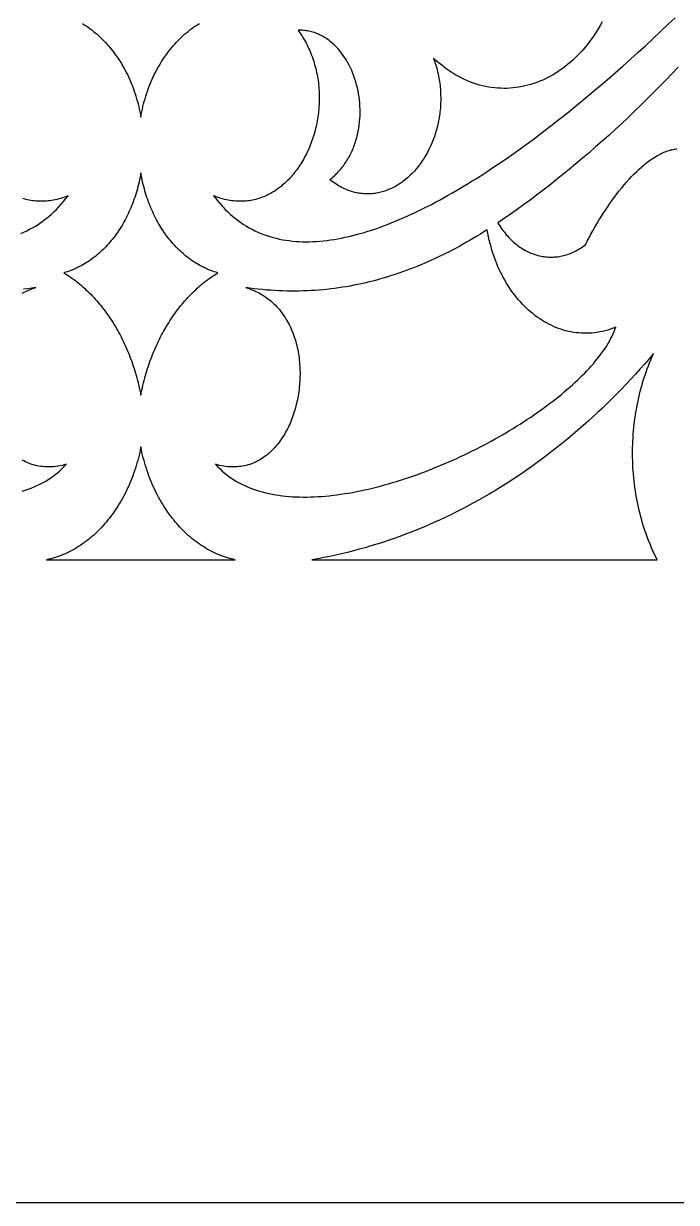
# Model space of a CAD drawing. Extents: x -4950 to -2150, y -1354 to 1346.
# Drawn here: x -3060.5 to -2882.7, y -1354.4 to -1033.4 of the extents above; entities that cross this region are included whole.
import ezdxf

# ---------------------------------------------------------------- set-up
doc = ezdxf.new("R2010")
doc.units = 0
doc.layers.add('LAYER_1', color=18, linetype='CONTINUOUS')

msp = doc.modelspace()

# ---------------------------------------------------------------- linework, layer by layer
at = {"layer": 'LAYER_1'}
for points in [[(-4949.84, -1354.38), (-2149.84, -1354.38), (-2149.84, 1345.62), (-4949.84, 1345.62)], [(-3028.58, -1134.59), (-3028.45, -1133.91), (-3028.31, -1133.23), (-3028.16, -1132.55), (-3028.01, -1131.87), (-3027.85, -1131.2), (-3027.68, -1130.54), (-3027.5, -1129.87), (-3027.32, -1129.21), (-3027.13, -1128.56), (-3026.94, -1127.91), (-3026.73, -1127.26), (-3026.52, -1126.62), (-3026.31, -1125.98), (-3026.09, -1125.35), (-3025.86, -1124.72), (-3025.62, -1124.09), (-3025.38, -1123.47), (-3025.13, -1122.86), (-3024.88, -1122.25), (-3024.61, -1121.65), (-3024.35, -1121.05), (-3024.07, -1120.45), (-3023.79, -1119.86), (-3023.51, -1119.28), (-3023.22, -1118.7), (-3022.92, -1118.13), (-3022.61, -1117.56), (-3022.3, -1117), (-3021.99, -1116.44), (-3021.66, -1115.89), (-3021.34, -1115.35), (-3021, -1114.81), (-3020.66, -1114.28), (-3020.32, -1113.75), (-3019.97, -1113.23), (-3019.61, -1112.71), (-3019.25, -1112.21), (-3018.88, -1111.71), (-3018.51, -1111.21), (-3018.13, -1110.72), (-3017.75, -1110.24), (-3017.36, -1109.77), (-3016.97, -1109.3), (-3016.57, -1108.84), (-3016.17, -1108.39), (-3015.76, -1107.94), (-3015.34, -1107.5), (-3014.92, -1107.07), (-3014.5, -1106.64), (-3014.07, -1106.23), (-3013.64, -1105.82), (-3013.2, -1105.42), (-3012.75, -1105.02), (-3012.31, -1104.63), (-3011.85, -1104.26), (-3011.4, -1103.88), (-3010.93, -1103.52), (-3010.47, -1103.17), (-3010, -1102.82), (-3009.52, -1102.48), (-3009.04, -1102.15), (-3008.56, -1101.83), (-3008.07, -1101.52), (-3007.58, -1101.21), (-3008.07, -1101.07), (-3008.57, -1100.92), (-3009.05, -1100.75), (-3009.54, -1100.58), (-3010.02, -1100.39), (-3010.49, -1100.2), (-3010.97, -1099.99), (-3011.43, -1099.77), (-3011.9, -1099.54), (-3012.36, -1099.3), (-3012.81, -1099.05), (-3013.26, -1098.79), (-3013.71, -1098.52), (-3014.15, -1098.23), (-3014.59, -1097.94), (-3015.02, -1097.64), (-3015.45, -1097.33), (-3015.87, -1097.01), (-3016.29, -1096.68), (-3016.7, -1096.34), (-3017.1, -1096), (-3017.5, -1095.64), (-3017.9, -1095.27), (-3018.29, -1094.9), (-3018.68, -1094.52), (-3019.06, -1094.12), (-3019.43, -1093.72), (-3019.8, -1093.31), (-3020.16, -1092.9), (-3020.52, -1092.47), (-3020.87, -1092.04), (-3021.21, -1091.6), (-3021.55, -1091.15), (-3021.88, -1090.69), (-3022.21, -1090.23), (-3022.53, -1089.76), (-3022.84, -1089.28), (-3023.15, -1088.79), (-3023.45, -1088.3), (-3023.74, -1087.8), (-3024.03, -1087.29), (-3024.31, -1086.78), (-3024.58, -1086.26), (-3024.85, -1085.73), (-3025.1, -1085.2), (-3025.36, -1084.66), (-3025.6, -1084.12), (-3025.84, -1083.56), (-3026.07, -1083.01), (-3026.29, -1082.44), (-3026.51, -1081.88), (-3026.71, -1081.3), (-3026.91, -1080.72), (-3027.1, -1080.14), (-3027.29, -1079.55), (-3027.46, -1078.95), (-3027.63, -1078.35), (-3027.79, -1077.75), (-3027.95, -1077.14), (-3028.09, -1076.53), (-3028.22, -1075.91), (-3028.35, -1075.29), (-3028.47, -1074.66), (-3028.58, -1074.03), (-3028.69, -1074.66), (-3028.81, -1075.29), (-3028.94, -1075.91), (-3029.07, -1076.53), (-3029.22, -1077.14), (-3029.37, -1077.75), (-3029.53, -1078.35), (-3029.7, -1078.95), (-3029.87, -1079.55), (-3030.06, -1080.14), (-3030.25, -1080.72), (-3030.45, -1081.3), (-3030.66, -1081.88), (-3030.87, -1082.44), (-3031.09, -1083.01), (-3031.32, -1083.56), (-3031.56, -1084.12), (-3031.81, -1084.66), (-3032.06, -1085.2), (-3032.32, -1085.73), (-3032.58, -1086.26), (-3032.86, -1086.78), (-3033.13, -1087.29), (-3033.42, -1087.8), (-3033.71, -1088.3), (-3034.01, -1088.79), (-3034.32, -1089.28), (-3034.63, -1089.76), (-3034.95, -1090.23), (-3035.28, -1090.69), (-3035.61, -1091.15), (-3035.95, -1091.6), (-3036.29, -1092.04), (-3036.65, -1092.47), (-3037, -1092.9), (-3037.36, -1093.31), (-3037.73, -1093.72), (-3038.11, -1094.12), (-3038.49, -1094.52), (-3038.87, -1094.9), (-3039.26, -1095.27), (-3039.66, -1095.64), (-3040.06, -1096), (-3040.47, -1096.34), (-3040.88, -1096.68), (-3041.29, -1097.01), (-3041.72, -1097.33), (-3042.14, -1097.64), (-3042.57, -1097.94), (-3043.01, -1098.23), (-3043.45, -1098.52), (-3043.9, -1098.79), (-3044.35, -1099.05), (-3044.8, -1099.3), (-3045.26, -1099.54), (-3045.73, -1099.77), (-3046.2, -1099.99), (-3046.67, -1100.2), (-3047.14, -1100.39), (-3047.62, -1100.58), (-3048.11, -1100.75), (-3048.6, -1100.92), (-3049.09, -1101.07), (-3049.58, -1101.21), (-3049.09, -1101.52), (-3048.6, -1101.83), (-3048.12, -1102.15), (-3047.64, -1102.48), (-3047.16, -1102.82), (-3046.69, -1103.17), (-3046.23, -1103.52), (-3045.77, -1103.88), (-3045.31, -1104.26), (-3044.86, -1104.63), (-3044.41, -1105.02), (-3043.96, -1105.42), (-3043.53, -1105.82), (-3043.09, -1106.23), (-3042.66, -1106.64), (-3042.24, -1107.07), (-3041.82, -1107.5), (-3041.41, -1107.94), (-3041, -1108.39), (-3040.59, -1108.84), (-3040.19, -1109.3), (-3039.8, -1109.77), (-3039.41, -1110.24), (-3039.03, -1110.72), (-3038.65, -1111.21), (-3038.28, -1111.71), (-3037.91, -1112.21), (-3037.55, -1112.71), (-3037.19, -1113.23), (-3036.84, -1113.75), (-3036.5, -1114.28), (-3036.16, -1114.81), (-3035.83, -1115.35), (-3035.5, -1115.89), (-3035.18, -1116.44), (-3034.86, -1117), (-3034.55, -1117.56), (-3034.25, -1118.13), (-3033.95, -1118.7), (-3033.65, -1119.28), (-3033.37, -1119.86), (-3033.09, -1120.45), (-3032.82, -1121.05), (-3032.55, -1121.65), (-3032.29, -1122.25), (-3032.03, -1122.86), (-3031.78, -1123.47), (-3031.54, -1124.09), (-3031.31, -1124.72), (-3031.08, -1125.35), (-3030.85, -1125.98), (-3030.64, -1126.62), (-3030.43, -1127.26), (-3030.23, -1127.91), (-3030.03, -1128.56), (-3029.84, -1129.21), (-3029.66, -1129.87), (-3029.48, -1130.54), (-3029.32, -1131.2), (-3029.15, -1131.87), (-3029, -1132.55), (-3028.85, -1133.23), (-3028.71, -1133.91)], [(-3008.27, -1153.36), (-3007.7, -1153.97), (-3007.11, -1154.56), (-3006.51, -1155.12), (-3005.89, -1155.66), (-3005.25, -1156.18), (-3004.59, -1156.67), (-3003.92, -1157.14), (-3003.22, -1157.59), (-3002.51, -1158.02), (-3001.79, -1158.43), (-3001.05, -1158.81), (-3000.29, -1159.17), (-2999.52, -1159.51), (-2998.73, -1159.83), (-2997.93, -1160.13), (-2997.11, -1160.41), (-2996.28, -1160.67), (-2995.43, -1160.91), (-2994.58, -1161.12), (-2993.71, -1161.32), (-2992.82, -1161.5), (-2991.93, -1161.66), (-2991.02, -1161.81), (-2990.1, -1161.93), (-2989.17, -1162.03), (-2988.23, -1162.12), (-2987.28, -1162.19), (-2986.32, -1162.24), (-2985.35, -1162.27), (-2984.37, -1162.29), (-2983.38, -1162.28), (-2982.39, -1162.27), (-2981.38, -1162.23), (-2980.37, -1162.18), (-2979.35, -1162.11), (-2978.32, -1162.03), (-2977.28, -1161.93), (-2976.24, -1161.81), (-2975.19, -1161.68), (-2974.14, -1161.53), (-2973.08, -1161.37), (-2972.01, -1161.2), (-2970.94, -1161.01), (-2969.87, -1160.81), (-2968.79, -1160.59), (-2967.7, -1160.36), (-2966.62, -1160.11), (-2965.53, -1159.85), (-2964.44, -1159.58), (-2963.34, -1159.3), (-2962.25, -1159), (-2961.15, -1158.69), (-2960.05, -1158.37), (-2958.95, -1158.04), (-2957.85, -1157.69), (-2956.75, -1157.33), (-2955.64, -1156.97), (-2954.54, -1156.59), (-2953.44, -1156.2), (-2952.34, -1155.8), (-2951.25, -1155.39), (-2950.15, -1154.97), (-2949.06, -1154.54), (-2947.97, -1154.1), (-2946.88, -1153.65), (-2945.79, -1153.19), (-2944.71, -1152.72), (-2943.63, -1152.24), (-2942.56, -1151.76), (-2941.49, -1151.26), (-2940.43, -1150.76), (-2939.37, -1150.25), (-2938.31, -1149.73), (-2937.27, -1149.21), (-2936.23, -1148.68), (-2935.19, -1148.14), (-2934.16, -1147.59), (-2933.14, -1147.04), (-2932.13, -1146.48), (-2931.13, -1145.91), (-2930.13, -1145.34), (-2929.15, -1144.77), (-2928.17, -1144.19), (-2927.2, -1143.6), (-2926.24, -1143.01), (-2925.29, -1142.41), (-2924.36, -1141.81), (-2923.43, -1141.2), (-2922.51, -1140.59), (-2921.61, -1139.98), (-2920.72, -1139.36), (-2919.84, -1138.74), (-2918.97, -1138.12), (-2918.11, -1137.49), (-2917.27, -1136.86), (-2916.45, -1136.23), (-2915.63, -1135.6), (-2914.83, -1134.96), (-2914.05, -1134.32), (-2913.28, -1133.68), (-2912.53, -1133.04), (-2911.79, -1132.4), (-2911.07, -1131.76), (-2910.36, -1131.11), (-2909.67, -1130.47), (-2909, -1129.83), (-2908.35, -1129.18), (-2907.71, -1128.54), (-2907.09, -1127.89), (-2906.49, -1127.25), (-2905.91, -1126.61), (-2905.35, -1125.97), (-2904.81, -1125.33), (-2904.29, -1124.69), (-2903.78, -1124.06), (-2903.3, -1123.42), (-2902.84, -1122.79), (-2902.41, -1122.16), (-2901.99, -1121.53), (-2901.59, -1120.91), (-2901.22, -1120.29), (-2900.87, -1119.67), (-2900.55, -1119.06), (-2900.24, -1118.45), (-2899.96, -1117.84), (-2899.71, -1117.24), (-2899.48, -1116.64), (-2899.27, -1116.05), (-2899.99, -1116.33), (-2900.72, -1116.59), (-2901.44, -1116.81), (-2902.16, -1117.01), (-2902.89, -1117.19), (-2903.61, -1117.34), (-2904.33, -1117.46), (-2905.06, -1117.56), (-2905.78, -1117.63), (-2906.49, -1117.68), (-2907.21, -1117.7), (-2907.93, -1117.69), (-2908.64, -1117.67), (-2909.35, -1117.61), (-2910.05, -1117.54), (-2910.75, -1117.44), (-2911.45, -1117.32), (-2912.15, -1117.17), (-2912.84, -1117), (-2913.52, -1116.81), (-2914.2, -1116.59), (-2914.87, -1116.36), (-2915.54, -1116.1), (-2916.2, -1115.82), (-2916.86, -1115.52), (-2917.51, -1115.19), (-2918.15, -1114.85), (-2918.79, -1114.48), (-2919.42, -1114.1), (-2920.04, -1113.69), (-2920.65, -1113.26), (-2921.25, -1112.82), (-2921.85, -1112.35), (-2922.43, -1111.87), (-2923.01, -1111.36), (-2923.57, -1110.84), (-2924.13, -1110.3), (-2924.68, -1109.74), (-2925.21, -1109.16), (-2925.74, -1108.56), (-2926.25, -1107.95), (-2926.75, -1107.32), (-2927.24, -1106.67), (-2927.72, -1106), (-2928.18, -1105.32), (-2928.64, -1104.62), (-2929.08, -1103.91), (-2929.5, -1103.17), (-2929.91, -1102.43), (-2930.31, -1101.67), (-2930.7, -1100.89), (-2931.07, -1100.1), (-2931.42, -1099.29), (-2931.76, -1098.47), (-2932.08, -1097.63), (-2932.39, -1096.78), (-2932.68, -1095.92), (-2932.96, -1095.04), (-2933.21, -1094.15), (-2933.45, -1093.24), (-2933.68, -1092.33), (-2933.88, -1091.4), (-2934.07, -1090.46), (-2934.24, -1089.5), (-2935.17, -1090.09), (-2936.1, -1090.67), (-2937.04, -1091.24), (-2937.98, -1091.81), (-2938.92, -1092.36), (-2939.86, -1092.9), (-2940.81, -1093.44), (-2941.75, -1093.96), (-2942.71, -1094.48), (-2943.66, -1094.98), (-2944.62, -1095.48), (-2945.58, -1095.97), (-2946.54, -1096.44), (-2947.5, -1096.91), (-2948.47, -1097.36), (-2949.44, -1097.81), (-2950.41, -1098.24), (-2951.39, -1098.67), (-2952.37, -1099.08), (-2953.35, -1099.49), (-2954.34, -1099.88), (-2955.33, -1100.26), (-2956.32, -1100.63), (-2957.32, -1100.99), (-2958.31, -1101.34), (-2959.32, -1101.68), (-2960.32, -1102), (-2961.33, -1102.32), (-2962.34, -1102.62), (-2963.35, -1102.91), (-2964.37, -1103.19), (-2965.39, -1103.46), (-2966.42, -1103.72), (-2967.44, -1103.96), (-2968.48, -1104.2), (-2969.51, -1104.42), (-2970.55, -1104.63), (-2971.59, -1104.82), (-2972.64, -1105), (-2973.69, -1105.17), (-2974.74, -1105.33), (-2975.8, -1105.48), (-2976.86, -1105.61), (-2977.92, -1105.73), (-2978.99, -1105.84), (-2980.06, -1105.93), (-2981.13, -1106.01), (-2982.21, -1106.08), (-2983.29, -1106.13), (-2984.38, -1106.17), (-2985.47, -1106.2), (-2986.57, -1106.21), (-2987.66, -1106.21), (-2988.77, -1106.19), (-2989.87, -1106.16), (-2990.98, -1106.12), (-2992.1, -1106.06), (-2993.22, -1105.99), (-2994.34, -1105.91), (-2995.46, -1105.81), (-2996.6, -1105.69), (-2997.73, -1105.56), (-2998.87, -1105.42), (-3000.01, -1105.26), (-2999.44, -1105.44), (-2998.89, -1105.63), (-2998.34, -1105.83), (-2997.81, -1106.05), (-2997.29, -1106.28), (-2996.78, -1106.53), (-2996.28, -1106.79), (-2995.79, -1107.06), (-2995.32, -1107.35), (-2994.86, -1107.65), (-2994.41, -1107.96), (-2993.97, -1108.28), (-2993.54, -1108.62), (-2993.12, -1108.96), (-2992.71, -1109.32), (-2992.32, -1109.69), (-2991.94, -1110.06), (-2991.57, -1110.45), (-2991.2, -1110.85), (-2990.85, -1111.26), (-2990.52, -1111.68), (-2990.19, -1112.11), (-2989.87, -1112.54), (-2989.57, -1112.99), (-2989.27, -1113.44), (-2988.99, -1113.9), (-2988.71, -1114.37), (-2988.45, -1114.85), (-2988.2, -1115.33), (-2987.96, -1115.82), (-2987.73, -1116.32), (-2987.51, -1116.82), (-2987.3, -1117.33), (-2987.1, -1117.85), (-2986.91, -1118.37), (-2986.73, -1118.9), (-2986.56, -1119.43), (-2986.4, -1119.97), (-2986.26, -1120.51), (-2986.12, -1121.05), (-2985.99, -1121.6), (-2985.87, -1122.16), (-2985.77, -1122.71), (-2985.67, -1123.27), (-2985.58, -1123.84), (-2985.5, -1124.4), (-2985.44, -1124.97), (-2985.38, -1125.54), (-2985.33, -1126.11), (-2985.29, -1126.68), (-2985.26, -1127.26), (-2985.24, -1127.83), (-2985.23, -1128.41), (-2985.23, -1128.98), (-2985.24, -1129.56), (-2985.26, -1130.14), (-2985.29, -1130.71), (-2985.33, -1131.29), (-2985.37, -1131.86), (-2985.43, -1132.43), (-2985.5, -1133.01), (-2985.57, -1133.57), (-2985.65, -1134.14), (-2985.74, -1134.71), (-2985.85, -1135.27), (-2985.96, -1135.83), (-2986.07, -1136.39), (-2986.2, -1136.94), (-2986.34, -1137.49), (-2986.48, -1138.03), (-2986.64, -1138.57), (-2986.8, -1139.11), (-2986.97, -1139.64), (-2987.15, -1140.17), (-2987.34, -1140.69), (-2987.54, -1141.2), (-2987.74, -1141.71), (-2987.96, -1142.22), (-2988.18, -1142.71), (-2988.41, -1143.2), (-2988.65, -1143.68), (-2988.89, -1144.16), (-2989.15, -1144.63), (-2989.41, -1145.09), (-2989.68, -1145.54), (-2989.96, -1145.98), (-2990.25, -1146.42), (-2990.54, -1146.84), (-2990.85, -1147.26), (-2991.16, -1147.67), (-2991.47, -1148.06), (-2991.8, -1148.45), (-2992.13, -1148.83), (-2992.48, -1149.19), (-2992.82, -1149.55), (-2993.18, -1149.89), (-2993.54, -1150.23), (-2993.91, -1150.55), (-2994.29, -1150.86), (-2994.68, -1151.15), (-2995.07, -1151.44), (-2995.47, -1151.71), (-2995.88, -1151.97), (-2996.29, -1152.21), (-2996.72, -1152.44), (-2997.15, -1152.66), (-2997.58, -1152.86), (-2998.02, -1153.05), (-2998.47, -1153.23), (-2998.93, -1153.39), (-2999.39, -1153.53), (-2999.86, -1153.66), (-3000.34, -1153.77), (-3000.82, -1153.87), (-3001.31, -1153.95), (-3001.81, -1154.01), (-3002.31, -1154.06), (-3002.82, -1154.08), (-3003.34, -1154.1), (-3003.86, -1154.09), (-3004.39, -1154.06), (-3004.93, -1154.02), (-3005.47, -1153.96), (-3006.01, -1153.88), (-3006.57, -1153.78), (-3007.13, -1153.66), (-3007.69, -1153.52)], [(-2887.97, -1179.38), (-2888.37, -1178.59), (-2888.75, -1177.79), (-2889.12, -1176.98), (-2889.48, -1176.16), (-2889.83, -1175.34), (-2890.16, -1174.52), (-2890.49, -1173.68), (-2890.8, -1172.84), (-2891.1, -1172), (-2891.39, -1171.15), (-2891.66, -1170.29), (-2891.92, -1169.43), (-2892.17, -1168.57), (-2892.41, -1167.7), (-2892.64, -1166.83), (-2892.86, -1165.95), (-2893.06, -1165.07), (-2893.25, -1164.18), (-2893.43, -1163.29), (-2893.6, -1162.4), (-2893.75, -1161.51), (-2893.9, -1160.61), (-2894.03, -1159.71), (-2894.15, -1158.81), (-2894.25, -1157.9), (-2894.35, -1157), (-2894.43, -1156.09), (-2894.5, -1155.18), (-2894.56, -1154.27), (-2894.61, -1153.36), (-2894.64, -1152.44), (-2894.67, -1151.53), (-2894.68, -1150.62), (-2894.67, -1149.7), (-2894.66, -1148.79), (-2894.63, -1147.87), (-2894.6, -1146.96), (-2894.55, -1146.05), (-2894.48, -1145.14), (-2894.41, -1144.22), (-2894.32, -1143.31), (-2894.22, -1142.41), (-2894.11, -1141.5), (-2893.99, -1140.6), (-2893.85, -1139.69), (-2893.71, -1138.79), (-2893.55, -1137.9), (-2893.37, -1137), (-2893.19, -1136.11), (-2892.99, -1135.22), (-2892.78, -1134.34), (-2892.56, -1133.45), (-2892.33, -1132.58), (-2892.08, -1131.7), (-2891.83, -1130.83), (-2891.56, -1129.97), (-2891.27, -1129.11), (-2890.98, -1128.26), (-2890.67, -1127.41), (-2890.35, -1126.56), (-2890.02, -1125.72), (-2889.68, -1124.89), (-2889.32, -1124.06), (-2888.96, -1123.24), (-2890.18, -1124.67), (-2891.41, -1126.09), (-2892.65, -1127.48), (-2893.9, -1128.86), (-2895.15, -1130.23), (-2896.42, -1131.57), (-2897.7, -1132.9), (-2898.98, -1134.22), (-2900.28, -1135.51), (-2901.58, -1136.8), (-2902.89, -1138.06), (-2904.21, -1139.31), (-2905.54, -1140.53), (-2906.87, -1141.75), (-2908.22, -1142.94), (-2909.57, -1144.12), (-2910.93, -1145.28), (-2912.3, -1146.43), (-2913.67, -1147.55), (-2915.06, -1148.66), (-2916.45, -1149.75), (-2917.85, -1150.83), (-2919.25, -1151.88), (-2920.66, -1152.92), (-2922.08, -1153.95), (-2923.51, -1154.95), (-2924.95, -1155.94), (-2926.39, -1156.9), (-2927.83, -1157.85), (-2929.29, -1158.79), (-2930.75, -1159.7), (-2932.22, -1160.6), (-2933.69, -1161.47), (-2935.17, -1162.33), (-2936.66, -1163.18), (-2938.15, -1164), (-2939.65, -1164.8), (-2941.15, -1165.59), (-2942.66, -1166.36), (-2944.17, -1167.11), (-2945.7, -1167.84), (-2947.22, -1168.55), (-2948.75, -1169.24), (-2950.29, -1169.92), (-2951.83, -1170.57), (-2953.38, -1171.21), (-2954.93, -1171.83), (-2956.49, -1172.43), (-2958.05, -1173.01), (-2959.62, -1173.57), (-2961.19, -1174.11), (-2962.76, -1174.63), (-2964.34, -1175.14), (-2965.93, -1175.62), (-2967.51, -1176.08), (-2969.11, -1176.53), (-2970.7, -1176.95), (-2972.3, -1177.36), (-2973.91, -1177.75), (-2975.51, -1178.11), (-2977.12, -1178.46), (-2978.74, -1178.79), (-2980.36, -1179.09), (-2981.98, -1179.38)], [(-3002.93, -1179.38), (-3003.51, -1179.25), (-3004.09, -1179.1), (-3004.66, -1178.95), (-3005.23, -1178.77), (-3005.79, -1178.59), (-3006.35, -1178.39), (-3006.91, -1178.18), (-3007.46, -1177.95), (-3008.01, -1177.72), (-3008.55, -1177.47), (-3009.09, -1177.21), (-3009.63, -1176.93), (-3010.16, -1176.65), (-3010.68, -1176.35), (-3011.2, -1176.04), (-3011.72, -1175.71), (-3012.23, -1175.38), (-3012.74, -1175.03), (-3013.24, -1174.68), (-3013.73, -1174.31), (-3014.22, -1173.93), (-3014.71, -1173.54), (-3015.18, -1173.13), (-3015.66, -1172.72), (-3016.12, -1172.3), (-3016.59, -1171.86), (-3017.04, -1171.42), (-3017.49, -1170.96), (-3017.93, -1170.49), (-3018.37, -1170.02), (-3018.8, -1169.53), (-3019.22, -1169.04), (-3019.63, -1168.53), (-3020.04, -1168.01), (-3020.44, -1167.49), (-3020.84, -1166.96), (-3021.23, -1166.41), (-3021.61, -1165.86), (-3021.98, -1165.3), (-3022.35, -1164.73), (-3022.7, -1164.15), (-3023.05, -1163.56), (-3023.4, -1162.96), (-3023.73, -1162.35), (-3024.06, -1161.74), (-3024.38, -1161.12), (-3024.69, -1160.49), (-3024.99, -1159.85), (-3025.28, -1159.2), (-3025.56, -1158.55), (-3025.84, -1157.89), (-3026.11, -1157.22), (-3026.36, -1156.54), (-3026.61, -1155.86), (-3026.85, -1155.17), (-3027.08, -1154.47), (-3027.3, -1153.77), (-3027.52, -1153.06), (-3027.72, -1152.34), (-3027.91, -1151.62), (-3028.09, -1150.89), (-3028.27, -1150.15), (-3028.43, -1149.41), (-3028.58, -1148.66), (-3028.73, -1149.41), (-3028.9, -1150.15), (-3029.07, -1150.89), (-3029.25, -1151.62), (-3029.44, -1152.34), (-3029.65, -1153.06), (-3029.86, -1153.77), (-3030.08, -1154.47), (-3030.31, -1155.17), (-3030.55, -1155.86), (-3030.8, -1156.54), (-3031.06, -1157.22), (-3031.32, -1157.89), (-3031.6, -1158.55), (-3031.88, -1159.2), (-3032.18, -1159.85), (-3032.48, -1160.49), (-3032.79, -1161.12), (-3033.11, -1161.74), (-3033.43, -1162.35), (-3033.77, -1162.96), (-3034.11, -1163.56), (-3034.46, -1164.15), (-3034.82, -1164.73), (-3035.18, -1165.3), (-3035.55, -1165.86), (-3035.93, -1166.41), (-3036.32, -1166.96), (-3036.72, -1167.49), (-3037.12, -1168.01), (-3037.53, -1168.53), (-3037.94, -1169.04), (-3038.37, -1169.53), (-3038.8, -1170.02), (-3039.23, -1170.49), (-3039.67, -1170.96), (-3040.12, -1171.42), (-3040.58, -1171.86), (-3041.04, -1172.3), (-3041.5, -1172.72), (-3041.98, -1173.13), (-3042.46, -1173.54), (-3042.94, -1173.93), (-3043.43, -1174.31), (-3043.93, -1174.68), (-3044.43, -1175.03), (-3044.93, -1175.38), (-3045.44, -1175.71), (-3045.96, -1176.04), (-3046.48, -1176.35), (-3047.01, -1176.65), (-3047.54, -1176.93), (-3048.07, -1177.21), (-3048.61, -1177.47), (-3049.15, -1177.72), (-3049.7, -1177.95), (-3050.25, -1178.18), (-3050.81, -1178.39), (-3051.37, -1178.59), (-3051.94, -1178.77), (-3052.5, -1178.95), (-3053.08, -1179.1), (-3053.65, -1179.25), (-3054.23, -1179.38), (-3028.58, -1179.38)]]:
    msp.add_lwpolyline(points, close=True, dxfattribs=at)
for points in [[(-3044.51, -1033.35), (-3043.99, -1033.67), (-3043.47, -1034), (-3042.96, -1034.35), (-3042.46, -1034.71), (-3041.96, -1035.08), (-3041.47, -1035.47), (-3040.99, -1035.86), (-3040.51, -1036.27), (-3040.04, -1036.69), (-3039.58, -1037.12), (-3039.12, -1037.56), (-3038.67, -1038.01), (-3038.23, -1038.48), (-3037.8, -1038.95), (-3037.37, -1039.43), (-3036.95, -1039.93), (-3036.54, -1040.44), (-3036.14, -1040.95), (-3035.74, -1041.48), (-3035.35, -1042.01), (-3034.97, -1042.56), (-3034.6, -1043.11), (-3034.24, -1043.67), (-3033.89, -1044.25), (-3033.54, -1044.83), (-3033.21, -1045.42), (-3032.88, -1046.02), (-3032.56, -1046.63), (-3032.26, -1047.24), (-3031.96, -1047.87), (-3031.67, -1048.5), (-3031.39, -1049.14), (-3031.12, -1049.79), (-3030.86, -1050.44), (-3030.61, -1051.11), (-3030.37, -1051.78), (-3030.15, -1052.45), (-3029.93, -1053.14), (-3029.72, -1053.83), (-3029.52, -1054.53), (-3029.34, -1055.23), (-3029.16, -1055.94), (-3029, -1056.66), (-3028.85, -1057.38), (-3028.71, -1058.11), (-3028.58, -1058.84), (-3028.45, -1058.11), (-3028.31, -1057.38), (-3028.16, -1056.66), (-3028, -1055.94), (-3027.82, -1055.23), (-3027.64, -1054.53), (-3027.44, -1053.83), (-3027.23, -1053.14), (-3027.02, -1052.45), (-3026.79, -1051.78), (-3026.55, -1051.11), (-3026.3, -1050.44), (-3026.04, -1049.79), (-3025.77, -1049.14), (-3025.49, -1048.5), (-3025.2, -1047.87), (-3024.91, -1047.24), (-3024.6, -1046.63), (-3024.28, -1046.02), (-3023.95, -1045.42), (-3023.62, -1044.83), (-3023.27, -1044.25), (-3022.92, -1043.67), (-3022.56, -1043.11), (-3022.19, -1042.56), (-3021.81, -1042.01), (-3021.42, -1041.48), (-3021.03, -1040.95), (-3020.62, -1040.44), (-3020.21, -1039.93), (-3019.79, -1039.43), (-3019.36, -1038.95), (-3018.93, -1038.48), (-3018.49, -1038.01), (-3018.04, -1037.56), (-3017.58, -1037.12), (-3017.12, -1036.69), (-3016.65, -1036.27), (-3016.17, -1035.86), (-3015.69, -1035.47), (-3015.2, -1035.08), (-3014.7, -1034.71), (-3014.2, -1034.35), (-3013.69, -1034), (-3013.17, -1033.67), (-3012.65, -1033.35)], [(-2902.94, -1032.89), (-2903.47, -1033.84), (-2904.02, -1034.77), (-2904.58, -1035.67), (-2905.16, -1036.54), (-2905.75, -1037.4), (-2906.36, -1038.22), (-2906.98, -1039.02), (-2907.61, -1039.8), (-2908.25, -1040.55), (-2908.91, -1041.28), (-2909.58, -1041.98), (-2910.26, -1042.65), (-2910.95, -1043.3), (-2911.65, -1043.93), (-2912.36, -1044.52), (-2913.08, -1045.1), (-2913.81, -1045.64), (-2914.55, -1046.16), (-2915.3, -1046.66), (-2916.06, -1047.12), (-2916.82, -1047.57), (-2917.59, -1047.98), (-2918.37, -1048.37), (-2919.15, -1048.73), (-2919.94, -1049.07), (-2920.74, -1049.38), (-2921.54, -1049.66), (-2922.34, -1049.92), (-2923.15, -1050.15), (-2923.97, -1050.35), (-2924.78, -1050.52), (-2925.6, -1050.67), (-2926.43, -1050.79), (-2927.25, -1050.89), (-2928.08, -1050.95), (-2928.91, -1050.99), (-2929.74, -1051), (-2930.57, -1050.98), (-2931.4, -1050.94), (-2932.22, -1050.87), (-2933.05, -1050.77), (-2933.88, -1050.64), (-2934.71, -1050.48), (-2935.53, -1050.3), (-2936.35, -1050.09), (-2937.17, -1049.85), (-2937.99, -1049.58), (-2938.8, -1049.28), (-2939.61, -1048.95), (-2940.41, -1048.6), (-2941.21, -1048.22), (-2942.01, -1047.8), (-2942.8, -1047.36), (-2943.58, -1046.89), (-2944.35, -1046.39), (-2945.12, -1045.87), (-2945.88, -1045.31), (-2946.64, -1044.72), (-2947.38, -1044.11), (-2948.12, -1043.46), (-2948.85, -1042.79), (-2948.66, -1043.32), (-2948.48, -1043.85), (-2948.32, -1044.38), (-2948.16, -1044.92), (-2948.01, -1045.45), (-2947.87, -1045.98), (-2947.75, -1046.51), (-2947.63, -1047.04), (-2947.52, -1047.58), (-2947.42, -1048.11), (-2947.33, -1048.64), (-2947.25, -1049.17), (-2947.17, -1049.69), (-2947.11, -1050.22), (-2947.06, -1050.75), (-2947.01, -1051.27), (-2946.97, -1051.8), (-2946.94, -1052.32), (-2946.93, -1052.84), (-2946.91, -1053.36), (-2946.91, -1053.88), (-2946.92, -1054.39), (-2946.93, -1054.9), (-2946.95, -1055.42), (-2946.98, -1055.92), (-2947.02, -1056.43), (-2947.07, -1056.93), (-2947.12, -1057.44), (-2947.18, -1057.94), (-2947.25, -1058.43), (-2947.33, -1058.92), (-2947.41, -1059.41), (-2947.51, -1059.9), (-2947.6, -1060.39), (-2947.71, -1060.87), (-2947.82, -1061.34), (-2947.94, -1061.82), (-2948.07, -1062.29), (-2948.21, -1062.75), (-2948.35, -1063.22), (-2948.49, -1063.67), (-2948.65, -1064.13), (-2948.81, -1064.58), (-2948.98, -1065.02), (-2949.33, -1065.9), (-2949.71, -1066.76), (-2950.11, -1067.6), (-2950.53, -1068.42), (-2950.98, -1069.22), (-2951.45, -1070), (-2951.94, -1070.75), (-2952.45, -1071.48), (-2952.98, -1072.18), (-2953.53, -1072.86), (-2954.1, -1073.52), (-2954.69, -1074.14), (-2955.29, -1074.74), (-2955.91, -1075.31), (-2956.55, -1075.85), (-2956.87, -1076.1), (-2957.2, -1076.35), (-2957.53, -1076.6), (-2957.87, -1076.83), (-2958.2, -1077.06), (-2958.54, -1077.27), (-2958.89, -1077.48), (-2959.24, -1077.68), (-2959.59, -1077.87), (-2959.94, -1078.06), (-2960.3, -1078.23), (-2960.65, -1078.4), (-2961.02, -1078.56), (-2961.38, -1078.7), (-2961.75, -1078.84), (-2962.12, -1078.97), (-2962.49, -1079.09), (-2962.86, -1079.2), (-2963.24, -1079.3), (-2963.62, -1079.39), (-2964, -1079.47), (-2964.38, -1079.54), (-2964.76, -1079.6), (-2965.15, -1079.65), (-2965.54, -1079.69), (-2965.93, -1079.72), (-2966.32, -1079.74), (-2966.71, -1079.75), (-2967.1, -1079.75), (-2967.5, -1079.73), (-2967.89, -1079.71), (-2968.29, -1079.67), (-2968.69, -1079.63), (-2969.09, -1079.57), (-2969.49, -1079.5), (-2969.89, -1079.42), (-2970.29, -1079.32), (-2970.69, -1079.22), (-2971.09, -1079.1), (-2971.5, -1078.97), (-2971.9, -1078.83), (-2972.3, -1078.68), (-2972.7, -1078.52), (-2973.11, -1078.34), (-2973.51, -1078.15), (-2973.91, -1077.95), (-2974.32, -1077.73), (-2974.72, -1077.5), (-2975.12, -1077.26), (-2975.52, -1077.01), (-2975.92, -1076.74), (-2976.32, -1076.46), (-2976.72, -1076.17), (-2977.12, -1075.86), (-2976.77, -1075.57), (-2976.42, -1075.28), (-2976.09, -1074.98), (-2975.76, -1074.68), (-2975.44, -1074.37), (-2975.13, -1074.05), (-2974.83, -1073.73), (-2974.53, -1073.41), (-2974.24, -1073.07), (-2973.97, -1072.74), (-2973.69, -1072.4), (-2973.43, -1072.05), (-2973.18, -1071.7), (-2972.93, -1071.35), (-2972.69, -1070.99), (-2972.46, -1070.63), (-2972.23, -1070.26), (-2972.01, -1069.89), (-2971.8, -1069.51), (-2971.6, -1069.13), (-2971.41, -1068.75), (-2971.22, -1068.37), (-2971.04, -1067.98), (-2970.87, -1067.59), (-2970.71, -1067.19), (-2970.55, -1066.79), (-2970.4, -1066.39), (-2970.26, -1065.99), (-2970.12, -1065.58), (-2969.99, -1065.18), (-2969.76, -1064.35), (-2969.55, -1063.52), (-2969.37, -1062.69), (-2969.22, -1061.85), (-2969.1, -1061), (-2969, -1060.15), (-2968.93, -1059.29), (-2968.89, -1058.44), (-2968.87, -1057.58), (-2968.87, -1056.73), (-2968.91, -1055.88), (-2968.97, -1055.03), (-2969.05, -1054.18), (-2969.15, -1053.34), (-2969.29, -1052.5), (-2969.44, -1051.68), (-2969.62, -1050.86), (-2969.82, -1050.04), (-2970.04, -1049.24), (-2970.29, -1048.45), (-2970.56, -1047.68), (-2970.85, -1046.91), (-2971.16, -1046.16), (-2971.49, -1045.43), (-2971.85, -1044.71), (-2972.22, -1044.01), (-2972.61, -1043.33), (-2973.03, -1042.66), (-2973.46, -1042.02), (-2973.92, -1041.4), (-2974.39, -1040.8), (-2974.88, -1040.23), (-2975.39, -1039.68), (-2975.92, -1039.16), (-2976.46, -1038.66), (-2977.02, -1038.19), (-2977.31, -1037.97), (-2977.6, -1037.76), (-2977.9, -1037.55), (-2978.2, -1037.35), (-2978.5, -1037.15), (-2978.81, -1036.97), (-2979.12, -1036.79), (-2979.44, -1036.63), (-2979.76, -1036.47), (-2980.08, -1036.31), (-2980.41, -1036.17), (-2980.74, -1036.04), (-2981.08, -1035.91), (-2981.42, -1035.79), (-2981.76, -1035.69), (-2982.1, -1035.59), (-2982.45, -1035.5), (-2982.81, -1035.42), (-2983.17, -1035.35), (-2983.53, -1035.29), (-2983.89, -1035.24), (-2984.26, -1035.2), (-2984.63, -1035.17), (-2985, -1035.15), (-2985.38, -1035.14), (-2985.76, -1035.15), (-2985.42, -1035.63), (-2985.09, -1036.12), (-2984.76, -1036.62), (-2984.46, -1037.12), (-2984.16, -1037.62), (-2983.87, -1038.13), (-2983.59, -1038.64), (-2983.33, -1039.16), (-2983.07, -1039.68), (-2982.83, -1040.2), (-2982.59, -1040.72), (-2982.37, -1041.25), (-2982.16, -1041.78), (-2981.95, -1042.32), (-2981.76, -1042.85), (-2981.58, -1043.39), (-2981.41, -1043.93), (-2981.25, -1044.47), (-2981.1, -1045.02), (-2980.96, -1045.56), (-2980.82, -1046.11), (-2980.7, -1046.66), (-2980.59, -1047.21), (-2980.49, -1047.76), (-2980.4, -1048.31), (-2980.31, -1048.87), (-2980.24, -1049.42), (-2980.17, -1049.97), (-2980.12, -1050.53), (-2980.07, -1051.08), (-2980.04, -1051.64), (-2980.01, -1052.19), (-2979.99, -1052.75), (-2979.98, -1053.3), (-2979.98, -1053.85), (-2979.99, -1054.4), (-2980.01, -1054.95), (-2980.03, -1055.5), (-2980.07, -1056.05), (-2980.11, -1056.6), (-2980.16, -1057.14), (-2980.22, -1057.69), (-2980.29, -1058.23), (-2980.36, -1058.77), (-2980.45, -1059.3), (-2980.54, -1059.84), (-2980.64, -1060.37), (-2980.75, -1060.9), (-2980.87, -1061.42), (-2980.99, -1061.95), (-2981.12, -1062.47), (-2981.26, -1062.98), (-2981.41, -1063.5), (-2981.56, -1064.01), (-2981.73, -1064.51), (-2981.9, -1065.01), (-2982.07, -1065.51), (-2982.26, -1066), (-2982.45, -1066.49), (-2982.65, -1066.97), (-2982.85, -1067.45), (-2983.06, -1067.93), (-2983.28, -1068.39), (-2983.51, -1068.86), (-2983.74, -1069.32), (-2983.98, -1069.77), (-2984.22, -1070.21), (-2984.48, -1070.66), (-2984.74, -1071.09), (-2985, -1071.52), (-2985.27, -1071.94), (-2985.55, -1072.35), (-2985.83, -1072.76), (-2986.12, -1073.16), (-2986.42, -1073.56), (-2986.72, -1073.95), (-2987.03, -1074.33), (-2987.34, -1074.7), (-2987.66, -1075.06), (-2987.98, -1075.42), (-2988.32, -1075.77), (-2988.65, -1076.11), (-2988.99, -1076.44), (-2989.34, -1076.77), (-2989.69, -1077.08), (-2990.05, -1077.39), (-2990.41, -1077.69), (-2990.78, -1077.98), (-2991.15, -1078.25), (-2991.53, -1078.52), (-2991.91, -1078.78), (-2992.29, -1079.04), (-2992.69, -1079.28), (-2993.08, -1079.51), (-2993.48, -1079.73), (-2993.89, -1079.94), (-2994.3, -1080.14), (-2994.71, -1080.32), (-2995.13, -1080.5), (-2995.55, -1080.67), (-2995.98, -1080.82), (-2996.41, -1080.97), (-2996.84, -1081.1), (-2997.28, -1081.22), (-2997.72, -1081.33), (-2998.17, -1081.43), (-2998.62, -1081.51), (-2999.07, -1081.59), (-2999.53, -1081.65), (-2999.99, -1081.7), (-3000.45, -1081.73), (-3000.92, -1081.75), (-3001.39, -1081.76), (-3001.86, -1081.76), (-3002.34, -1081.74), (-3002.82, -1081.71), (-3003.3, -1081.66), (-3003.79, -1081.6), (-3004.28, -1081.53), (-3004.77, -1081.44), (-3005.26, -1081.34), (-3005.76, -1081.23), (-3006.26, -1081.1), (-3006.76, -1080.95), (-3007.26, -1080.79), (-3007.77, -1080.62), (-3008.27, -1080.42), (-3008.79, -1080.22), (-3008.17, -1081.03), (-3007.54, -1081.8), (-3006.9, -1082.55), (-3006.25, -1083.28), (-3005.58, -1083.97), (-3004.91, -1084.63), (-3004.22, -1085.27), (-3003.52, -1085.88), (-3002.81, -1086.46), (-3002.08, -1087.01), (-3001.35, -1087.54), (-3000.6, -1088.03), (-2999.85, -1088.51), (-2999.08, -1088.95), (-2998.3, -1089.37), (-2997.52, -1089.77), (-2996.72, -1090.14), (-2995.91, -1090.48), (-2995.09, -1090.8), (-2994.27, -1091.09), (-2993.43, -1091.36), (-2992.58, -1091.61), (-2991.73, -1091.83), (-2990.86, -1092.02), (-2989.99, -1092.2), (-2989.1, -1092.35), (-2988.21, -1092.47), (-2987.31, -1092.58), (-2986.41, -1092.66), (-2985.49, -1092.72), (-2984.57, -1092.75), (-2983.63, -1092.77), (-2982.69, -1092.76), (-2981.75, -1092.73), (-2980.79, -1092.68), (-2979.83, -1092.61), (-2978.86, -1092.52), (-2977.88, -1092.41), (-2976.9, -1092.28), (-2975.91, -1092.13), (-2974.91, -1091.96), (-2973.91, -1091.76), (-2972.9, -1091.55), (-2971.89, -1091.33), (-2970.87, -1091.08), (-2969.84, -1090.81), (-2968.81, -1090.53), (-2967.77, -1090.23), (-2966.73, -1089.91), (-2965.68, -1089.57), (-2964.63, -1089.22), (-2963.57, -1088.85), (-2962.51, -1088.46), (-2961.45, -1088.05), (-2960.38, -1087.63), (-2959.3, -1087.2), (-2958.22, -1086.74), (-2957.14, -1086.28), (-2956.05, -1085.79), (-2954.97, -1085.3), (-2953.87, -1084.78), (-2952.78, -1084.26), (-2951.68, -1083.72), (-2950.58, -1083.16), (-2949.47, -1082.59), (-2948.36, -1082.01), (-2947.25, -1081.41), (-2946.14, -1080.81), (-2945.03, -1080.19), (-2943.91, -1079.55), (-2942.79, -1078.91), (-2941.67, -1078.25), (-2940.55, -1077.58), (-2939.43, -1076.9), (-2938.31, -1076.2), (-2937.18, -1075.5), (-2934.93, -1074.06), (-2932.68, -1072.58), (-2930.42, -1071.06), (-2928.17, -1069.51), (-2925.92, -1067.92), (-2923.67, -1066.29), (-2921.42, -1064.64), (-2919.18, -1062.95), (-2916.94, -1061.24), (-2914.72, -1059.5), (-2912.5, -1057.74), (-2910.29, -1055.96), (-2908.1, -1054.16), (-2905.91, -1052.34), (-2903.75, -1050.51), (-2901.59, -1048.66), (-2899.45, -1046.8), (-2897.34, -1044.94), (-2895.23, -1043.06), (-2893.15, -1041.18), (-2891.1, -1039.3), (-2889.06, -1037.41), (-2887.05, -1035.52), (-2885.06, -1033.64), (-2883.1, -1031.76)], [(-2882.21, -1045.19), (-2883.87, -1046.95), (-2885.54, -1048.7), (-2887.23, -1050.44), (-2888.94, -1052.16), (-2890.65, -1053.87), (-2892.38, -1055.57), (-2894.12, -1057.25), (-2895.87, -1058.91), (-2897.62, -1060.56), (-2899.39, -1062.19), (-2901.16, -1063.8), (-2902.94, -1065.39), (-2904.72, -1066.96), (-2906.5, -1068.51), (-2908.29, -1070.04), (-2910.08, -1071.54), (-2911.87, -1073.03), (-2913.67, -1074.49), (-2915.46, -1075.92), (-2917.24, -1077.33), (-2919.03, -1078.71), (-2920.81, -1080.07), (-2922.58, -1081.4), (-2924.35, -1082.7), (-2926.11, -1083.97), (-2927.87, -1085.21), (-2929.61, -1086.42), (-2931.34, -1087.6), (-2931.08, -1088.04), (-2930.81, -1088.47), (-2930.53, -1088.89), (-2930.25, -1089.3), (-2929.96, -1089.7), (-2929.66, -1090.09), (-2929.36, -1090.47), (-2929.06, -1090.84), (-2928.74, -1091.2), (-2928.42, -1091.55), (-2928.1, -1091.89), (-2927.77, -1092.22), (-2927.44, -1092.53), (-2927.1, -1092.84), (-2926.76, -1093.14), (-2926.41, -1093.42), (-2926.06, -1093.7), (-2925.7, -1093.96), (-2925.34, -1094.21), (-2924.98, -1094.46), (-2924.61, -1094.69), (-2924.24, -1094.91), (-2923.86, -1095.12), (-2923.49, -1095.32), (-2923.11, -1095.5), (-2922.72, -1095.68), (-2922.33, -1095.84), (-2921.95, -1096), (-2921.55, -1096.14), (-2921.16, -1096.27), (-2920.76, -1096.39), (-2920.37, -1096.5), (-2919.97, -1096.59), (-2919.56, -1096.68), (-2919.16, -1096.75), (-2918.76, -1096.81), (-2918.35, -1096.86), (-2917.94, -1096.9), (-2917.54, -1096.93), (-2917.13, -1096.94), (-2916.72, -1096.94), (-2916.31, -1096.93), (-2915.9, -1096.91), (-2915.49, -1096.88), (-2915.08, -1096.83), (-2914.67, -1096.77), (-2914.26, -1096.7), (-2913.85, -1096.62), (-2913.45, -1096.52), (-2913.04, -1096.41), (-2912.63, -1096.29), (-2912.23, -1096.16), (-2911.83, -1096.02), (-2911.42, -1095.86), (-2911.02, -1095.69), (-2910.63, -1095.5), (-2910.23, -1095.31), (-2909.84, -1095.1), (-2909.44, -1094.88), (-2909.05, -1094.64), (-2908.67, -1094.39), (-2908.28, -1094.13), (-2907.9, -1093.86), (-2907.52, -1093.57), (-2907.03, -1092.62), (-2906.53, -1091.67), (-2906.01, -1090.72), (-2905.48, -1089.76), (-2904.94, -1088.82), (-2904.38, -1087.87), (-2903.82, -1086.93), (-2903.24, -1085.99), (-2902.65, -1085.07), (-2902.05, -1084.15), (-2901.45, -1083.24), (-2900.83, -1082.34), (-2900.2, -1081.46), (-2899.57, -1080.59), (-2898.93, -1079.73), (-2898.28, -1078.9), (-2897.62, -1078.08), (-2896.96, -1077.28), (-2896.29, -1076.5), (-2895.61, -1075.74), (-2894.93, -1075.01), (-2894.24, -1074.3), (-2893.55, -1073.62), (-2892.85, -1072.97), (-2892.15, -1072.34), (-2891.45, -1071.75), (-2890.75, -1071.19), (-2890.04, -1070.66), (-2889.33, -1070.16), (-2888.62, -1069.7), (-2887.91, -1069.28), (-2887.55, -1069.09), (-2887.19, -1068.9), (-2886.84, -1068.72), (-2886.48, -1068.56), (-2886.12, -1068.4), (-2885.77, -1068.25), (-2885.41, -1068.12), (-2885.05, -1067.99), (-2884.7, -1067.88), (-2884.34, -1067.78), (-2883.99, -1067.69), (-2883.63, -1067.61), (-2883.28, -1067.54), (-2882.93, -1067.48), (-2882.57, -1067.44)], [(-3061.25, -1090.48), (-3060.44, -1090.14), (-3059.65, -1089.77), (-3058.86, -1089.37), (-3058.08, -1088.95), (-3057.31, -1088.51), (-3056.56, -1088.03), (-3055.81, -1087.54), (-3055.08, -1087.01), (-3054.36, -1086.46), (-3053.64, -1085.88), (-3052.94, -1085.27), (-3052.26, -1084.63), (-3051.58, -1083.97), (-3050.91, -1083.28), (-3050.26, -1082.55), (-3049.62, -1081.8), (-3048.99, -1081.03), (-3048.38, -1080.22), (-3048.89, -1080.42), (-3049.4, -1080.62), (-3049.9, -1080.79), (-3050.41, -1080.95), (-3050.91, -1081.1), (-3051.41, -1081.23), (-3051.9, -1081.34), (-3052.4, -1081.44), (-3052.89, -1081.53), (-3053.37, -1081.6), (-3053.86, -1081.66), (-3054.34, -1081.71), (-3054.82, -1081.74), (-3055.3, -1081.76), (-3055.77, -1081.76), (-3056.24, -1081.75), (-3056.71, -1081.73), (-3057.17, -1081.7), (-3057.63, -1081.65), (-3058.09, -1081.59), (-3058.54, -1081.51), (-3058.99, -1081.43), (-3059.44, -1081.33), (-3059.88, -1081.22), (-3060.32, -1081.1), (-3060.75, -1080.97)], [(-3060.88, -1106.79), (-3060.38, -1106.53), (-3059.87, -1106.28), (-3059.35, -1106.05), (-3058.82, -1105.83), (-3058.27, -1105.63), (-3057.72, -1105.44), (-3057.15, -1105.26), (-3058.29, -1105.42), (-3059.43, -1105.56), (-3060.57, -1105.69)], [(-3060.88, -1160.67), (-3060.05, -1160.41), (-3059.24, -1160.13), (-3058.43, -1159.83), (-3057.65, -1159.51), (-3056.87, -1159.17), (-3056.12, -1158.81), (-3055.37, -1158.43), (-3054.65, -1158.02), (-3053.94, -1157.59), (-3053.25, -1157.14), (-3052.57, -1156.67), (-3051.91, -1156.18), (-3051.27, -1155.66), (-3050.65, -1155.12), (-3050.05, -1154.56), (-3049.46, -1153.97), (-3048.9, -1153.36), (-3049.47, -1153.52), (-3050.03, -1153.66), (-3050.59, -1153.78), (-3051.15, -1153.88), (-3051.7, -1153.96), (-3052.24, -1154.02), (-3052.77, -1154.06), (-3053.3, -1154.09), (-3053.82, -1154.1), (-3054.34, -1154.08), (-3054.85, -1154.06), (-3055.35, -1154.01), (-3055.85, -1153.95), (-3056.34, -1153.87), (-3056.82, -1153.77), (-3057.3, -1153.66), (-3057.77, -1153.53), (-3058.23, -1153.39), (-3058.69, -1153.23), (-3059.14, -1153.05), (-3059.58, -1152.86), (-3060.02, -1152.66), (-3060.45, -1152.44), (-3060.87, -1152.21)]]:
    msp.add_lwpolyline(points, dxfattribs=at)

doc.saveas('drawing.dxf')
